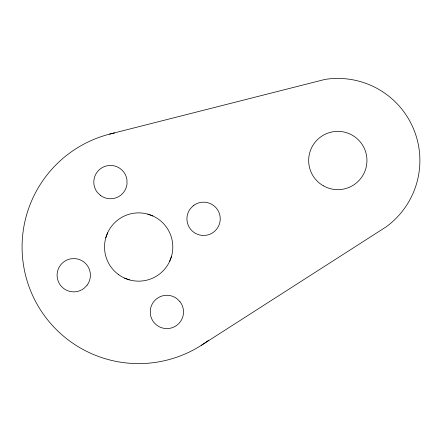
<?xml version="1.0" encoding="UTF-8"?>
<svg xmlns="http://www.w3.org/2000/svg" width="442" height="442" viewBox="0 0 442 442"><rect width="100%" height="100%" fill="white"/><g stroke="black" fill="none" stroke-linecap="round" stroke-linejoin="round"><path stroke-width="0.66" d="M105.782 237.835L107.621 232.807M169.706 261.233L171.551 256.2M201.27 345.362L386.059 226.923A82.096 82.096 0 0 0 324.964 79.427L109.511 134.141M147.849 214.138L152.882 215.978M124.451 278.062L129.484 279.902M208.795 340.152A116.583 116.583 0 0 1 32.531 295.262A116.583 116.583 0 0 1 114.605 132.948M87.129 285.134L84.107 288.261A16.652 16.652 0 0 1 58.471 281.858A16.652 16.652 0 0 1 71.289 258.752L75.637 258.675A16.652 16.652 0 0 1 87.129 285.134M193.22 205.779L190.204 208.906A16.652 16.652 0 0 0 201.696 235.365L206.044 235.288A16.652 16.652 0 0 0 218.862 212.182A16.652 16.652 0 0 0 193.22 205.779M100.549 195.486L97.422 192.463A16.652 16.652 0 0 1 103.826 166.822A16.652 16.652 0 0 1 126.937 179.64L127.009 183.988A16.652 16.652 0 0 1 100.549 195.486M179.905 301.577L176.778 298.554A16.652 16.652 0 0 0 150.319 310.052L150.396 314.395A16.652 16.652 0 0 0 173.507 327.218A16.652 16.652 0 0 0 179.905 301.577M323.235 185.75A29.144 29.144 0 0 0 366.954 160.507A29.144 29.144 0 0 0 323.235 135.269A29.144 29.144 0 0 0 323.235 185.75M118.307 274.427A34.145 34.145 0 0 0 172.579 250.945A34.145 34.145 0 0 0 125.108 215.685A34.145 34.145 0 0 0 118.307 274.427"/></g></svg>
